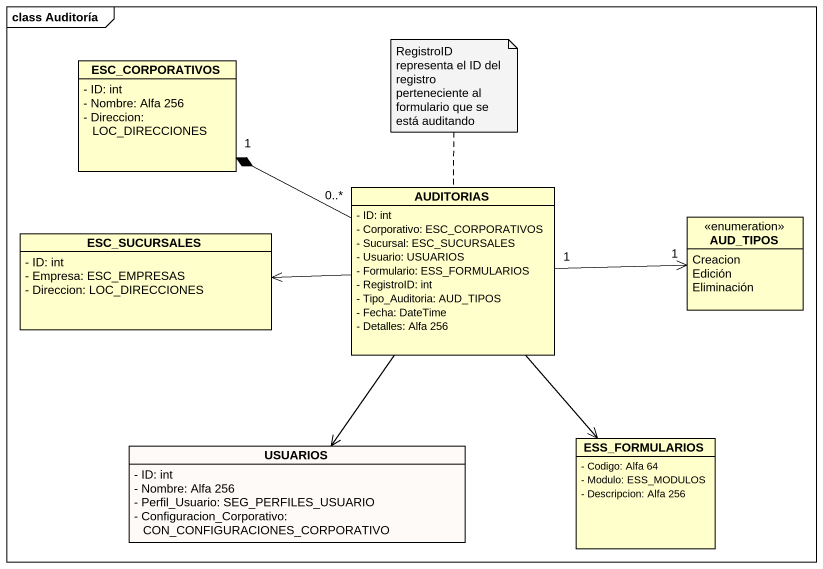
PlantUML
@startuml
mainframe class Auditoría
hide circle
hide empty members
skinparam classAttributeIconSize 0
class ESC_CORPORATIVOS {
  - ID: int
  - Nombre: Alfa 256
  - Direccion: LOC_DIRECCIONES
}
class AUDITORIAS {
  - ID: int
  - Corporativo: ESC_CORPORATIVOS
  - Sucursal: ESC_SUCURSALES
  - Usuario: USUARIOS
  - Formulario: ESS_FORMULARIOS
  - RegistroID: int
  - Tipo_Auditoria: AUD_TIPOS
  - Fecha: DateTime
  - Detalles: Alfa 256
}
class ESC_SUCURSALES {
  - ID: int
  - Empresa: ESC_EMPRESAS
  - Direccion: LOC_DIRECCIONES
}
enum AUD_TIPOS {
  Creacion
  Edición
  Eliminación
}
class ESS_FORMULARIOS {
  - Codigo: Alfa 64
  - Modulo: ESS_MODULOS
  - Descripcion: Alfa 256
}
class USUARIOS #FDFAF7 {
  - ID: int
  - Nombre: Alfa 256
  - Perfil_Usuario: SEG_PERFILES_USUARIO
  - Configuracion_Corporativo: CON_CONFIGURACIONES_CORPORATIVO
}
AUDITORIAS "0..*" -left-* "1" ESC_CORPORATIVOS
AUDITORIAS -left-> ESC_SUCURSALES
AUDITORIAS "1" -right-> "1" AUD_TIPOS
AUDITORIAS --> ESS_FORMULARIOS
AUDITORIAS --> USUARIOS
note top of AUDITORIAS : RegistroID representa el ID del registro perteneciente al formulario que se está auditando
@enduml
